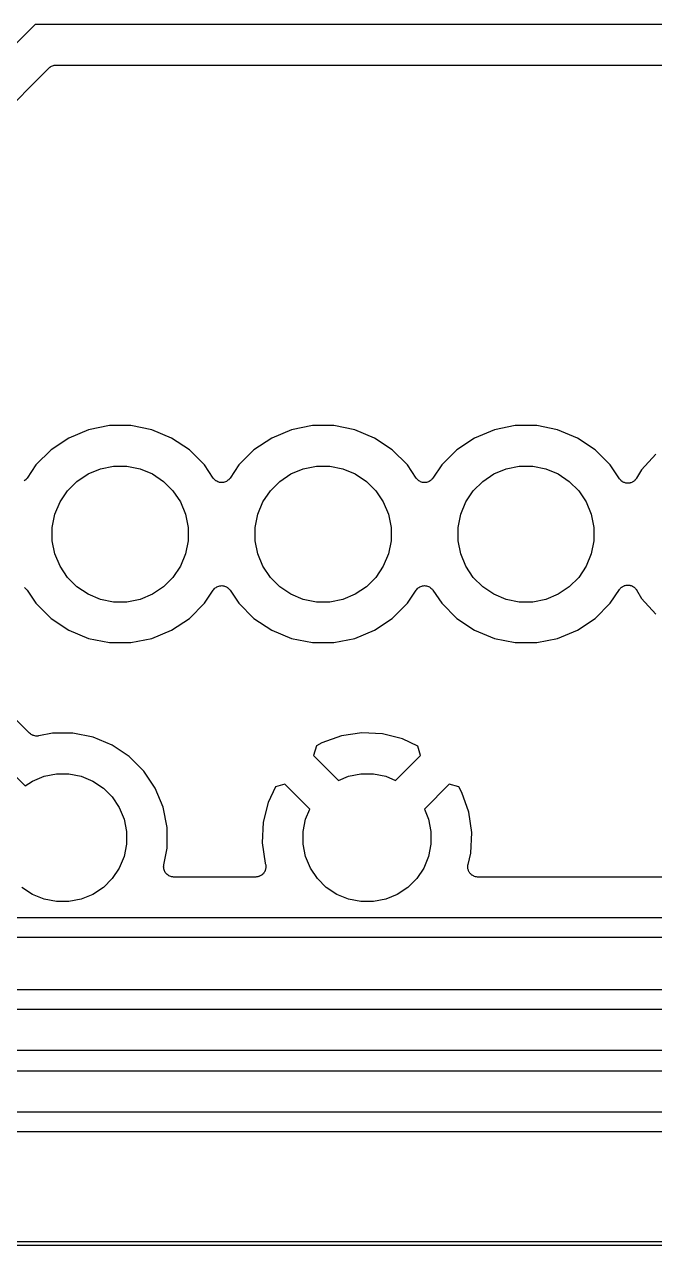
# Model space of a CAD drawing. Extents: x 19 to 115, y -142 to -17.
# Drawn here: x 69.37 to 77.26, y -142.26 to -126.98 of the extents above; entities that cross this region are included whole.
import ezdxf

# ---------------------------------------------------------------- set-up
doc = ezdxf.new("R2010")
doc.units = 0
doc.layers.add('BLACK', color=7, linetype='CONTINUOUS')

msp = doc.modelspace()

# ---------------------------------------------------------------- linework, layer by layer
at = {"layer": 'BLACK', "linetype": 'CONTINUOUS'}
for p, q in [((69.5068, -126.98), (63.6336, -132.853)), ((84.3539, -126.98), (69.5068, -126.98)), ((65.42, -131.785), (69.68, -127.525)), ((69.68, -127.525), (69.6803, -127.525)), ((69.6803, -127.525), (69.6813, -127.524)), ((69.6803, -127.525), (69.6803, -127.525)), ((69.6803, -127.525), (69.6803, -127.525)), ((69.6813, -127.524), (69.6904, -127.517)), ((69.6904, -127.517), (69.6995, -127.509)), ((69.6995, -127.509), (69.7001, -127.509)), ((69.7001, -127.509), (69.7006, -127.508)), ((69.7006, -127.508), (69.7111, -127.503)), ((69.7111, -127.503), (69.7214, -127.498)), ((69.7214, -127.498), (69.722, -127.497)), ((69.722, -127.497), (69.7226, -127.497)), ((69.7226, -127.497), (69.7339, -127.494)), ((69.7339, -127.494), (69.7451, -127.49)), ((69.7451, -127.49), (69.7458, -127.49)), ((69.7458, -127.49), (69.7464, -127.49)), ((69.7464, -127.49), (69.7581, -127.489)), ((69.7581, -127.489), (69.7698, -127.488)), ((69.7698, -127.488), (84.3227, -127.488)), ((70.1739, -132.054), (69.9267, -132.157)), ((70.4363, -132.002), (70.1739, -132.054)), ((70.7037, -132.002), (70.4363, -132.002)), ((70.9661, -132.054), (70.7037, -132.002)), ((71.2133, -132.157), (70.9661, -132.054)), ((72.7139, -132.054), (72.4667, -132.157)), ((72.9762, -132.002), (72.7139, -132.054)), ((73.2437, -132.002), (72.9762, -132.002)), ((73.5061, -132.054), (73.2437, -132.002)), ((73.7533, -132.157), (73.5061, -132.054)), ((75.2539, -132.054), (75.0067, -132.157)), ((75.5162, -132.002), (75.2539, -132.054)), ((75.7837, -132.002), (75.5162, -132.002)), ((76.0461, -132.054), (75.7837, -132.002)), ((76.2933, -132.157), (76.0461, -132.054)), ((69.9267, -132.157), (69.7043, -132.305)), ((71.4357, -132.305), (71.2133, -132.157)), ((72.4667, -132.157), (72.2443, -132.305)), ((73.9757, -132.305), (73.7533, -132.157)), ((75.0067, -132.157), (74.7843, -132.305)), ((76.5157, -132.305), (76.2933, -132.157)), ((69.7043, -132.305), (69.5152, -132.494)), ((71.6248, -132.494), (71.4357, -132.305)), ((72.2443, -132.305), (72.0552, -132.494)), ((74.1648, -132.494), (73.9757, -132.305)), ((74.7843, -132.305), (74.5952, -132.494)), ((76.7048, -132.494), (76.5157, -132.305)), ((77.2757, -132.357), (77.0975, -132.554)), ((69.5152, -132.494), (69.4056, -132.658)), ((70.3221, -132.543), (70.4863, -132.51)), ((70.4863, -132.51), (70.6537, -132.51)), ((70.6537, -132.51), (70.8179, -132.543)), ((71.7344, -132.658), (71.6248, -132.494)), ((72.0552, -132.494), (71.9456, -132.658)), ((72.8621, -132.543), (73.0263, -132.51)), ((73.0263, -132.51), (73.1937, -132.51)), ((73.1937, -132.51), (73.3579, -132.543)), ((74.2744, -132.658), (74.1648, -132.494)), ((74.5952, -132.494), (74.4856, -132.658)), ((75.4021, -132.543), (75.5663, -132.51)), ((75.5663, -132.51), (75.7337, -132.51)), ((75.7337, -132.51), (75.8979, -132.543)), ((76.8196, -132.666), (76.7048, -132.494)), ((69.3967, -132.669), (69.3891, -132.678)), ((69.4046, -132.66), (69.3967, -132.669)), ((69.405, -132.659), (69.4046, -132.66)), ((69.4056, -132.658), (69.405, -132.659)), ((69.405, -132.659), (69.405, -132.659)), ((69.405, -132.659), (69.405, -132.659)), ((70.0282, -132.7), (70.1674, -132.607)), ((70.1674, -132.607), (70.3221, -132.543)), ((70.8179, -132.543), (70.9726, -132.607)), ((70.9726, -132.607), (71.1118, -132.7)), ((71.742, -132.668), (71.7344, -132.658)), ((71.7497, -132.677), (71.742, -132.668)), ((71.9367, -132.669), (71.9291, -132.678)), ((71.9446, -132.66), (71.9367, -132.669)), ((71.945, -132.659), (71.9446, -132.66)), ((71.9456, -132.658), (71.945, -132.659)), ((71.945, -132.659), (71.945, -132.659)), ((71.945, -132.659), (71.945, -132.659)), ((72.5682, -132.7), (72.7074, -132.607)), ((72.7074, -132.607), (72.8621, -132.543)), ((73.3579, -132.543), (73.5126, -132.607)), ((73.5126, -132.607), (73.6518, -132.7)), ((74.282, -132.668), (74.2744, -132.658)), ((74.2896, -132.677), (74.282, -132.668)), ((74.4767, -132.669), (74.4691, -132.678)), ((74.4846, -132.66), (74.4767, -132.669)), ((74.485, -132.659), (74.4846, -132.66)), ((74.4856, -132.658), (74.485, -132.659)), ((74.485, -132.659), (74.485, -132.659)), ((74.485, -132.659), (74.485, -132.659)), ((75.1082, -132.7), (75.2474, -132.607)), ((75.2474, -132.607), (75.4021, -132.543)), ((75.8979, -132.543), (76.0526, -132.607)), ((76.0526, -132.607), (76.1918, -132.7)), ((76.8215, -132.668), (76.8196, -132.666)), ((76.823, -132.671), (76.8215, -132.668)), ((76.8293, -132.678), (76.823, -132.671)), ((77.0302, -132.667), (77.0241, -132.674)), ((77.0316, -132.664), (77.0302, -132.667)), ((77.0334, -132.662), (77.0316, -132.664)), ((77.0343, -132.661), (77.0334, -132.662)), ((77.0975, -132.554), (77.0343, -132.661)), ((69.3792, -132.686), (69.3698, -132.694)), ((69.3886, -132.679), (69.3792, -132.686)), ((69.3888, -132.678), (69.3886, -132.679)), ((69.3891, -132.678), (69.3888, -132.678)), ((69.8167, -132.957), (69.9098, -132.818)), ((69.9098, -132.818), (70.0282, -132.7)), ((71.1118, -132.7), (71.2302, -132.818)), ((71.2302, -132.818), (71.3233, -132.957)), ((71.7499, -132.677), (71.7497, -132.677)), ((71.7501, -132.677), (71.7499, -132.677)), ((71.7594, -132.685), (71.7501, -132.677)), ((71.7687, -132.693), (71.7594, -132.685)), ((71.769, -132.693), (71.7687, -132.693)), ((71.7693, -132.693), (71.769, -132.693)), ((71.7799, -132.699), (71.7693, -132.693)), ((71.7905, -132.705), (71.7799, -132.699)), ((71.7908, -132.705), (71.7905, -132.705)), ((71.7911, -132.705), (71.7908, -132.705)), ((71.8027, -132.709), (71.7911, -132.705)), ((71.8141, -132.712), (71.8027, -132.709)), ((71.8145, -132.712), (71.8141, -132.712)), ((71.8148, -132.712), (71.8145, -132.712)), ((71.8268, -132.713), (71.8148, -132.712)), ((71.8388, -132.715), (71.8268, -132.713)), ((71.8391, -132.715), (71.8388, -132.715)), ((71.8394, -132.715), (71.8391, -132.715)), ((71.8514, -132.714), (71.8394, -132.715)), ((71.8635, -132.713), (71.8514, -132.714)), ((71.8638, -132.712), (71.8635, -132.713)), ((71.8641, -132.712), (71.8638, -132.712)), ((71.8757, -132.709), (71.8641, -132.712)), ((71.8873, -132.706), (71.8757, -132.709)), ((71.8876, -132.705), (71.8873, -132.706)), ((71.8879, -132.705), (71.8876, -132.705)), ((71.8986, -132.7), (71.8879, -132.705)), ((71.9093, -132.694), (71.8986, -132.7)), ((71.9095, -132.694), (71.9093, -132.694)), ((71.9098, -132.694), (71.9095, -132.694)), ((71.9192, -132.686), (71.9098, -132.694)), ((71.9286, -132.679), (71.9192, -132.686)), ((71.9288, -132.678), (71.9286, -132.679)), ((71.9291, -132.678), (71.9288, -132.678)), ((72.3567, -132.957), (72.4498, -132.818)), ((72.4498, -132.818), (72.5682, -132.7)), ((73.6518, -132.7), (73.7702, -132.818)), ((73.7702, -132.818), (73.8633, -132.957)), ((74.2899, -132.677), (74.2896, -132.677)), ((74.2901, -132.677), (74.2899, -132.677)), ((74.2994, -132.685), (74.2901, -132.677)), ((74.3087, -132.693), (74.2994, -132.685)), ((74.309, -132.693), (74.3087, -132.693)), ((74.3093, -132.693), (74.309, -132.693)), ((74.3199, -132.699), (74.3093, -132.693)), ((74.3305, -132.705), (74.3199, -132.699)), ((74.3308, -132.705), (74.3305, -132.705)), ((74.3311, -132.705), (74.3308, -132.705)), ((74.3427, -132.709), (74.3311, -132.705)), ((74.3541, -132.712), (74.3427, -132.709)), ((74.3545, -132.712), (74.3541, -132.712)), ((74.3548, -132.712), (74.3545, -132.712)), ((74.3668, -132.713), (74.3548, -132.712)), ((74.3788, -132.715), (74.3668, -132.713)), ((74.3791, -132.715), (74.3788, -132.715)), ((74.3794, -132.715), (74.3791, -132.715)), ((74.3914, -132.714), (74.3794, -132.715)), ((74.4035, -132.713), (74.3914, -132.714)), ((74.4038, -132.712), (74.4035, -132.713)), ((74.4041, -132.712), (74.4038, -132.712)), ((74.4157, -132.709), (74.4041, -132.712)), ((74.4273, -132.706), (74.4157, -132.709)), ((74.4276, -132.705), (74.4273, -132.706)), ((74.4279, -132.705), (74.4276, -132.705)), ((74.4386, -132.7), (74.4279, -132.705)), ((74.4493, -132.694), (74.4386, -132.7)), ((74.4495, -132.694), (74.4493, -132.694)), ((74.4498, -132.694), (74.4495, -132.694)), ((74.4592, -132.686), (74.4498, -132.694)), ((74.4686, -132.679), (74.4592, -132.686)), ((74.4688, -132.678), (74.4686, -132.679)), ((74.4691, -132.678), (74.4688, -132.678)), ((74.8967, -132.957), (74.9898, -132.818)), ((74.9898, -132.818), (75.1082, -132.7)), ((76.1918, -132.7), (76.3102, -132.818)), ((76.3102, -132.818), (76.4033, -132.957)), ((76.8353, -132.685), (76.8293, -132.678)), ((76.8376, -132.687), (76.8353, -132.685)), ((76.8396, -132.689), (76.8376, -132.687)), ((76.8472, -132.695), (76.8396, -132.689)), ((76.8545, -132.701), (76.8472, -132.695)), ((76.8571, -132.702), (76.8545, -132.701)), ((76.8594, -132.704), (76.8571, -132.702)), ((76.868, -132.708), (76.8594, -132.704)), ((76.8763, -132.713), (76.868, -132.708)), ((76.8791, -132.714), (76.8763, -132.713)), ((76.8818, -132.715), (76.8791, -132.714)), ((76.8909, -132.717), (76.8818, -132.715)), ((76.9, -132.72), (76.8909, -132.717)), ((76.9029, -132.72), (76.9, -132.72)), ((76.9058, -132.721), (76.9029, -132.72)), ((76.9152, -132.722), (76.9058, -132.721)), ((76.9246, -132.723), (76.9152, -132.722)), ((76.9276, -132.722), (76.9246, -132.723)), ((76.9306, -132.722), (76.9276, -132.722)), ((76.9399, -132.721), (76.9306, -132.722)), ((76.9493, -132.72), (76.9399, -132.721)), ((76.9522, -132.719), (76.9493, -132.72)), ((76.9551, -132.719), (76.9522, -132.719)), ((76.964, -132.716), (76.9551, -132.719)), ((76.9731, -132.713), (76.964, -132.716)), ((76.9757, -132.712), (76.9731, -132.713)), ((76.9785, -132.711), (76.9757, -132.712)), ((76.9866, -132.706), (76.9785, -132.711)), ((76.995, -132.702), (76.9866, -132.706)), ((76.9973, -132.7), (76.995, -132.702)), ((76.9999, -132.698), (76.9973, -132.7)), ((77.0069, -132.692), (76.9999, -132.698)), ((77.0143, -132.686), (77.0069, -132.692)), ((77.0162, -132.684), (77.0143, -132.686)), ((77.0184, -132.682), (77.0162, -132.684)), ((77.0241, -132.674), (77.0184, -132.682)), ((69.7527, -133.112), (69.8167, -132.957)), ((71.3233, -132.957), (71.3873, -133.112)), ((72.2927, -133.112), (72.3567, -132.957)), ((73.8633, -132.957), (73.9273, -133.112)), ((74.8327, -133.112), (74.8967, -132.957)), ((76.4033, -132.957), (76.4673, -133.112)), ((69.72, -133.276), (69.7527, -133.112)), ((71.3873, -133.112), (71.42, -133.276)), ((72.26, -133.276), (72.2927, -133.112)), ((73.9273, -133.112), (73.96, -133.276)), ((74.8, -133.276), (74.8327, -133.112)), ((76.4673, -133.112), (76.5, -133.276)), ((69.72, -133.444), (69.72, -133.276)), ((71.42, -133.276), (71.42, -133.444)), ((72.26, -133.444), (72.26, -133.276)), ((73.96, -133.276), (73.96, -133.444)), ((74.8, -133.444), (74.8, -133.276)), ((76.5, -133.276), (76.5, -133.444)), ((69.7527, -133.608), (69.72, -133.444)), ((71.42, -133.444), (71.3873, -133.608)), ((72.2927, -133.608), (72.26, -133.444)), ((73.96, -133.444), (73.9273, -133.608)), ((74.8327, -133.608), (74.8, -133.444)), ((76.5, -133.444), (76.4673, -133.608)), ((69.8167, -133.763), (69.7527, -133.608)), ((71.3873, -133.608), (71.3233, -133.763)), ((72.3567, -133.763), (72.2927, -133.608)), ((73.9273, -133.608), (73.8633, -133.763)), ((74.8967, -133.763), (74.8327, -133.608)), ((76.4673, -133.608), (76.4033, -133.763)), ((69.9098, -133.902), (69.8167, -133.763)), ((71.3233, -133.763), (71.2302, -133.902)), ((72.4498, -133.902), (72.3567, -133.763)), ((73.8633, -133.763), (73.7702, -133.902)), ((74.9898, -133.902), (74.8967, -133.763)), ((76.4033, -133.763), (76.3102, -133.902)), ((69.3707, -134.027), (69.371, -134.027)), ((69.371, -134.027), (69.3713, -134.027)), ((69.3713, -134.027), (69.3806, -134.035)), ((69.3806, -134.035), (69.3899, -134.043)), ((69.3899, -134.043), (69.3901, -134.043)), ((69.3901, -134.043), (69.3903, -134.043)), ((69.3903, -134.043), (69.3979, -134.052)), ((70.0282, -134.02), (69.9098, -133.902)), ((70.1674, -134.113), (70.0282, -134.02)), ((71.1118, -134.02), (70.9726, -134.113)), ((71.2302, -133.902), (71.1118, -134.02)), ((71.7433, -134.051), (71.7509, -134.042)), ((71.7509, -134.042), (71.7512, -134.042)), ((71.7512, -134.042), (71.7514, -134.041)), ((71.7514, -134.041), (71.7608, -134.034)), ((71.7608, -134.034), (71.7702, -134.026)), ((71.7702, -134.026), (71.7705, -134.026)), ((71.7705, -134.026), (71.7707, -134.026)), ((71.7707, -134.026), (71.7814, -134.02)), ((71.7814, -134.02), (71.7921, -134.015)), ((71.7921, -134.015), (71.7924, -134.015)), ((71.7924, -134.015), (71.7927, -134.014)), ((71.7927, -134.014), (71.8042, -134.011)), ((71.8042, -134.011), (71.8159, -134.008)), ((71.8159, -134.008), (71.8162, -134.008)), ((71.8162, -134.008), (71.8165, -134.007)), ((71.8165, -134.007), (71.8285, -134.006)), ((71.8285, -134.006), (71.8406, -134.005)), ((71.8406, -134.005), (71.8409, -134.005)), ((71.8409, -134.005), (71.8412, -134.005)), ((71.8412, -134.005), (71.8531, -134.007)), ((71.8531, -134.007), (71.8652, -134.008)), ((71.8652, -134.008), (71.8655, -134.008)), ((71.8655, -134.008), (71.8659, -134.008)), ((71.8659, -134.008), (71.8772, -134.011)), ((71.8772, -134.011), (71.8889, -134.015)), ((71.8889, -134.015), (71.8892, -134.015)), ((71.8892, -134.015), (71.8895, -134.015)), ((71.8895, -134.015), (71.9, -134.021)), ((71.9, -134.021), (71.9107, -134.027)), ((71.9107, -134.027), (71.911, -134.027)), ((71.911, -134.027), (71.9113, -134.027)), ((71.9113, -134.027), (71.9206, -134.035)), ((71.9206, -134.035), (71.9299, -134.043)), ((71.9299, -134.043), (71.9301, -134.043)), ((71.9301, -134.043), (71.9303, -134.043)), ((71.9303, -134.043), (71.9379, -134.052)), ((72.5682, -134.02), (72.4498, -133.902)), ((72.7074, -134.113), (72.5682, -134.02)), ((73.6518, -134.02), (73.5126, -134.113)), ((73.7702, -133.902), (73.6518, -134.02)), ((74.2833, -134.051), (74.2909, -134.042)), ((74.2909, -134.042), (74.2912, -134.042)), ((74.2912, -134.042), (74.2914, -134.041)), ((74.2914, -134.041), (74.3008, -134.034)), ((74.3008, -134.034), (74.3102, -134.026)), ((74.3102, -134.026), (74.3105, -134.026)), ((74.3105, -134.026), (74.3107, -134.026)), ((74.3107, -134.026), (74.3214, -134.02)), ((74.3214, -134.02), (74.3321, -134.015)), ((74.3321, -134.015), (74.3324, -134.015)), ((74.3324, -134.015), (74.3327, -134.014)), ((74.3327, -134.014), (74.3442, -134.011)), ((74.3442, -134.011), (74.3559, -134.008)), ((74.3559, -134.008), (74.3562, -134.008)), ((74.3562, -134.008), (74.3565, -134.007)), ((74.3565, -134.007), (74.3685, -134.006)), ((74.3685, -134.006), (74.3806, -134.005)), ((74.3806, -134.005), (74.3809, -134.005)), ((74.3809, -134.005), (74.3812, -134.005)), ((74.3812, -134.005), (74.3931, -134.007)), ((74.3931, -134.007), (74.4052, -134.008)), ((74.4052, -134.008), (74.4055, -134.008)), ((74.4055, -134.008), (74.4059, -134.008)), ((74.4059, -134.008), (74.4172, -134.011)), ((74.4172, -134.011), (74.4289, -134.015)), ((74.4289, -134.015), (74.4292, -134.015)), ((74.4292, -134.015), (74.4295, -134.015)), ((74.4295, -134.015), (74.44, -134.021)), ((74.44, -134.021), (74.4507, -134.027)), ((74.4507, -134.027), (74.451, -134.027)), ((74.451, -134.027), (74.4513, -134.027)), ((74.4513, -134.027), (74.4606, -134.035)), ((74.4606, -134.035), (74.4699, -134.043)), ((74.4699, -134.043), (74.4701, -134.043)), ((74.4701, -134.043), (74.4703, -134.043)), ((74.4703, -134.043), (74.4779, -134.052)), ((75.1082, -134.02), (74.9898, -133.902)), ((75.2474, -134.113), (75.1082, -134.02)), ((76.1918, -134.02), (76.0526, -134.113)), ((76.3102, -133.902), (76.1918, -134.02)), ((76.8225, -134.05), (76.8241, -134.048)), ((76.8241, -134.048), (76.8305, -134.041)), ((76.8305, -134.041), (76.8366, -134.033)), ((76.8366, -134.033), (76.8389, -134.032)), ((76.8389, -134.032), (76.8409, -134.029)), ((76.8409, -134.029), (76.8485, -134.024)), ((76.8485, -134.024), (76.8559, -134.018)), ((76.8559, -134.018), (76.8586, -134.017)), ((76.8586, -134.017), (76.861, -134.015)), ((76.861, -134.015), (76.8695, -134.011)), ((76.8695, -134.011), (76.8779, -134.007)), ((76.8779, -134.007), (76.8808, -134.006)), ((76.8808, -134.006), (76.8835, -134.005)), ((76.8835, -134.005), (76.8927, -134.002)), ((76.8927, -134.002), (76.9017, -134)), ((76.9017, -134), (76.9047, -133.999)), ((76.9047, -133.999), (76.9076, -133.999)), ((76.9076, -133.999), (76.917, -133.998)), ((76.917, -133.998), (76.9264, -133.997)), ((76.9264, -133.997), (76.9294, -133.998)), ((76.9294, -133.998), (76.9323, -133.998)), ((76.9323, -133.998), (76.9417, -133.999)), ((76.9417, -133.999), (76.9511, -134)), ((76.9511, -134), (76.9539, -134.001)), ((76.9539, -134.001), (76.9568, -134.001)), ((76.9568, -134.001), (76.9657, -134.005)), ((76.9657, -134.005), (76.9747, -134.008)), ((76.9747, -134.008), (76.9773, -134.009)), ((76.9773, -134.009), (76.9801, -134.01)), ((76.9801, -134.01), (76.9882, -134.015)), ((76.9882, -134.015), (76.9965, -134.019)), ((76.9965, -134.019), (76.9988, -134.021)), ((76.9988, -134.021), (77.0013, -134.023)), ((77.0013, -134.023), (77.0083, -134.029)), ((77.0083, -134.029), (77.0155, -134.035)), ((77.0155, -134.035), (77.0174, -134.038)), ((77.0174, -134.038), (77.0196, -134.04)), ((77.0196, -134.04), (77.0252, -134.047)), ((77.0252, -134.047), (77.0312, -134.054)), ((69.3979, -134.052), (69.4056, -134.062)), ((69.4056, -134.062), (69.5152, -134.226)), ((70.3221, -134.177), (70.1674, -134.113)), ((70.4863, -134.21), (70.3221, -134.177)), ((70.8179, -134.177), (70.6537, -134.21)), ((70.9726, -134.113), (70.8179, -134.177)), ((71.6248, -134.226), (71.7344, -134.062)), ((71.7344, -134.062), (71.735, -134.061)), ((71.735, -134.061), (71.7354, -134.06)), ((71.735, -134.061), (71.735, -134.061)), ((71.735, -134.061), (71.735, -134.061)), ((71.7354, -134.06), (71.7433, -134.051)), ((71.9379, -134.052), (71.9456, -134.062)), ((71.9456, -134.062), (72.0552, -134.226)), ((72.8621, -134.177), (72.7074, -134.113)), ((73.0263, -134.21), (72.8621, -134.177)), ((73.3579, -134.177), (73.1937, -134.21)), ((73.5126, -134.113), (73.3579, -134.177)), ((74.1648, -134.226), (74.2744, -134.062)), ((74.2744, -134.062), (74.275, -134.061)), ((74.275, -134.061), (74.2754, -134.06)), ((74.275, -134.061), (74.275, -134.061)), ((74.275, -134.061), (74.275, -134.061)), ((74.2754, -134.06), (74.2833, -134.051)), ((74.4779, -134.052), (74.4856, -134.062)), ((74.4856, -134.062), (74.5952, -134.226)), ((75.4021, -134.177), (75.2474, -134.113)), ((75.5663, -134.21), (75.4021, -134.177)), ((75.8979, -134.177), (75.7337, -134.21)), ((76.0526, -134.113), (75.8979, -134.177)), ((76.7048, -134.226), (76.8196, -134.054)), ((76.8196, -134.054), (76.8206, -134.052)), ((76.8206, -134.052), (76.8225, -134.05)), ((77.0312, -134.054), (77.0325, -134.057)), ((77.0325, -134.057), (77.0343, -134.059)), ((77.0343, -134.059), (77.0975, -134.166)), ((77.0975, -134.166), (77.2757, -134.363)), ((69.5152, -134.226), (69.7043, -134.415)), ((70.6537, -134.21), (70.4863, -134.21)), ((71.4357, -134.415), (71.6248, -134.226)), ((72.0552, -134.226), (72.2443, -134.415)), ((73.1937, -134.21), (73.0263, -134.21)), ((73.9757, -134.415), (74.1648, -134.226)), ((74.5952, -134.226), (74.7843, -134.415)), ((75.7337, -134.21), (75.5663, -134.21)), ((76.5157, -134.415), (76.7048, -134.226)), ((69.7043, -134.415), (69.9267, -134.563)), ((71.2133, -134.563), (71.4357, -134.415)), ((72.2443, -134.415), (72.4667, -134.563)), ((73.7533, -134.563), (73.9757, -134.415)), ((74.7843, -134.415), (75.0067, -134.563)), ((76.2933, -134.563), (76.5157, -134.415)), ((69.9267, -134.563), (70.1739, -134.666)), ((70.9661, -134.666), (71.2133, -134.563)), ((72.4667, -134.563), (72.7139, -134.666)), ((73.5061, -134.666), (73.7533, -134.563)), ((75.0067, -134.563), (75.2539, -134.666)), ((76.0461, -134.666), (76.2933, -134.563)), ((70.1739, -134.666), (70.4363, -134.718)), ((70.4363, -134.718), (70.7037, -134.718)), ((70.7037, -134.718), (70.9661, -134.666)), ((72.7139, -134.666), (72.9762, -134.718)), ((72.9762, -134.718), (73.2437, -134.718)), ((73.2437, -134.718), (73.5061, -134.666)), ((75.2539, -134.666), (75.5162, -134.718)), ((75.5162, -134.718), (75.7837, -134.718)), ((75.7837, -134.718), (76.0461, -134.666)), ((69.4363, -135.851), (68.7002, -135.115)), ((68.155, -135.288), (69.3792, -136.512)), ((69.4454, -135.859), (69.4363, -135.851)), ((69.4545, -135.866), (69.4454, -135.859)), ((69.455, -135.866), (69.4545, -135.866)), ((69.4555, -135.867), (69.455, -135.866)), ((69.4658, -135.872), (69.4555, -135.867)), ((69.4762, -135.878), (69.4658, -135.872)), ((69.4768, -135.878), (69.4762, -135.878)), ((69.4773, -135.879), (69.4768, -135.878)), ((69.4886, -135.882), (69.4773, -135.879)), ((69.4998, -135.886), (69.4886, -135.882)), ((69.7212, -135.852), (69.5509, -135.886)), ((69.9788, -135.852), (69.7212, -135.852)), ((70.2315, -135.902), (69.9788, -135.852)), ((73.5957, -135.847), (73.3409, -135.885)), ((73.8531, -135.86), (73.5957, -135.847)), ((74.103, -135.923), (73.8531, -135.86)), ((69.5004, -135.886), (69.4998, -135.886)), ((69.501, -135.886), (69.5004, -135.886)), ((69.5127, -135.887), (69.501, -135.886)), ((69.5245, -135.888), (69.5127, -135.887)), ((69.5251, -135.888), (69.5245, -135.888)), ((69.5257, -135.888), (69.5251, -135.888)), ((69.5374, -135.887), (69.5257, -135.888)), ((69.5491, -135.886), (69.5374, -135.887)), ((69.5503, -135.886), (69.5491, -135.886)), ((69.5504, -135.886), (69.5503, -135.886)), ((69.5503, -135.886), (69.5503, -135.886)), ((69.5509, -135.886), (69.5504, -135.886)), ((70.4696, -136.001), (70.2315, -135.902)), ((70.6838, -136.144), (70.4696, -136.001)), ((73.0253, -136.01), (72.99, -136.131)), ((73.0953, -135.973), (73.0253, -136.01)), ((73.3409, -135.885), (73.0953, -135.973)), ((74.2957, -136.014), (74.103, -135.923)), ((74.33, -136.131), (74.2957, -136.014)), ((70.7968, -136.257), (70.6838, -136.144)), ((72.99, -136.131), (73.3017, -136.442)), ((74.0183, -136.442), (74.33, -136.131)), ((70.7969, -136.257), (70.7968, -136.257)), ((70.866, -136.326), (70.7969, -136.257)), ((71.0091, -136.54), (70.866, -136.326)), ((69.3792, -136.512), (69.4711, -136.451)), ((69.4711, -136.451), (69.6166, -136.391)), ((69.6166, -136.391), (69.7712, -136.36)), ((69.7712, -136.36), (69.9288, -136.36)), ((69.9288, -136.36), (70.0834, -136.391)), ((70.0834, -136.391), (70.2289, -136.451)), ((70.2289, -136.451), (70.36, -136.539)), ((72.6308, -136.49), (72.5138, -136.524)), ((72.9425, -136.802), (72.6308, -136.49)), ((73.3017, -136.442), (73.4266, -136.391)), ((73.4266, -136.391), (73.5812, -136.36)), ((73.5812, -136.36), (73.7388, -136.36)), ((73.7388, -136.36), (73.8934, -136.391)), ((73.8934, -136.391), (74.0183, -136.442)), ((74.6892, -136.49), (74.3775, -136.802)), ((74.8098, -136.525), (74.6892, -136.49)), ((70.36, -136.539), (70.4714, -136.65)), ((71.1077, -136.778), (71.0091, -136.54)), ((72.5138, -136.524), (72.4226, -136.717)), ((74.8472, -136.595), (74.8098, -136.525)), ((74.935, -136.841), (74.8472, -136.595)), ((70.4714, -136.65), (70.559, -136.781)), ((70.559, -136.781), (70.6193, -136.927)), ((71.158, -137.031), (71.1077, -136.778)), ((72.4226, -136.717), (72.3599, -136.967)), ((70.6193, -136.927), (70.65, -137.081)), ((72.86, -137.081), (72.8907, -136.927)), ((72.8907, -136.927), (72.9425, -136.802)), ((74.3775, -136.802), (74.4293, -136.927)), ((74.4293, -136.927), (74.46, -137.081)), ((74.9728, -137.096), (74.935, -136.841)), ((70.65, -137.081), (70.65, -137.239)), ((71.158, -137.289), (71.158, -137.031)), ((72.3599, -136.967), (72.3472, -137.224)), ((72.86, -137.239), (72.86, -137.081)), ((74.46, -137.081), (74.46, -137.239)), ((74.9601, -137.353), (74.9728, -137.096)), ((70.65, -137.239), (70.6193, -137.393)), ((72.3472, -137.224), (72.385, -137.479)), ((72.8907, -137.393), (72.86, -137.239)), ((74.46, -137.239), (74.4293, -137.393)), ((70.6193, -137.393), (70.559, -137.539)), ((71.1159, -137.5), (71.158, -137.289)), ((72.951, -137.539), (72.8907, -137.393)), ((74.4293, -137.393), (74.369, -137.539)), ((74.9247, -137.494), (74.9601, -137.353)), ((70.559, -137.539), (70.4714, -137.67)), ((71.1135, -137.524), (71.1148, -137.512)), ((71.1135, -137.525), (71.1135, -137.524)), ((71.1147, -137.537), (71.1135, -137.525)), ((71.1135, -137.525), (71.1135, -137.525)), ((71.1158, -137.549), (71.1147, -137.537)), ((71.1148, -137.512), (71.1159, -137.5)), ((71.1159, -137.549), (71.1158, -137.549)), ((71.1159, -137.55), (71.1159, -137.549)), ((71.1194, -137.561), (71.1159, -137.55)), ((71.1228, -137.573), (71.1194, -137.561)), ((72.385, -137.479), (72.3861, -137.482)), ((72.3861, -137.482), (72.3867, -137.484)), ((72.3894, -137.557), (72.3863, -137.566)), ((72.3867, -137.484), (72.3888, -137.493)), ((72.3888, -137.493), (72.3913, -137.501)), ((72.3899, -137.554), (72.3894, -137.557)), ((72.3909, -137.551), (72.3899, -137.554)), ((72.3919, -137.542), (72.3909, -137.551)), ((72.3913, -137.501), (72.3916, -137.505)), ((72.3916, -137.505), (72.3924, -137.508)), ((72.3933, -137.533), (72.3919, -137.542)), ((72.3924, -137.508), (72.3927, -137.517)), ((72.3927, -137.517), (72.3935, -137.526)), ((72.3935, -137.526), (72.3932, -137.529)), ((72.3932, -137.529), (72.3933, -137.533)), ((73.0386, -137.67), (72.951, -137.539)), ((74.369, -137.539), (74.2814, -137.67)), ((74.9209, -137.524), (74.9212, -137.521)), ((74.9218, -137.534), (74.9209, -137.524)), ((74.9211, -137.519), (74.9225, -137.509)), ((74.9212, -137.521), (74.9211, -137.519)), ((74.9222, -137.543), (74.9218, -137.534)), ((74.9229, -137.546), (74.9222, -137.543)), ((74.9225, -137.509), (74.9235, -137.499)), ((74.9232, -137.549), (74.9229, -137.546)), ((74.9259, -137.558), (74.9232, -137.549)), ((74.9235, -137.499), (74.9243, -137.497)), ((74.9243, -137.497), (74.9247, -137.494)), ((74.9282, -137.567), (74.9259, -137.558)), ((70.4714, -137.67), (70.36, -137.781)), ((71.1229, -137.573), (71.1228, -137.573)), ((71.123, -137.573), (71.1229, -137.573)), ((71.1287, -137.584), (71.123, -137.573)), ((71.1342, -137.595), (71.1287, -137.584)), ((71.1345, -137.595), (71.1342, -137.595)), ((71.1347, -137.595), (71.1345, -137.595)), ((71.1422, -137.604), (71.1347, -137.595)), ((71.1498, -137.614), (71.1422, -137.604)), ((71.1501, -137.614), (71.1498, -137.614)), ((71.1503, -137.614), (71.1501, -137.614)), ((71.1596, -137.622), (71.1503, -137.614)), ((71.1688, -137.63), (71.1596, -137.622)), ((71.1691, -137.63), (71.1688, -137.63)), ((71.1694, -137.63), (71.1691, -137.63)), ((71.18, -137.636), (71.1694, -137.63)), ((71.1905, -137.642), (71.18, -137.636)), ((71.1909, -137.642), (71.1905, -137.642)), ((71.1912, -137.642), (71.1909, -137.642)), ((71.2026, -137.646), (71.1912, -137.642)), ((71.2141, -137.649), (71.2026, -137.646)), ((71.2145, -137.649), (71.2141, -137.649)), ((71.2149, -137.649), (71.2145, -137.649)), ((71.2268, -137.651), (71.2149, -137.649)), ((71.2387, -137.652), (71.2268, -137.651)), ((71.2395, -137.652), (71.2387, -137.652)), ((71.2405, -137.652), (71.2395, -137.652)), ((71.2395, -137.652), (71.2395, -137.652)), ((71.2395, -137.652), (71.2395, -137.652)), ((72.2665, -137.652), (71.2405, -137.652)), ((72.2754, -137.651), (72.2665, -137.652)), ((72.2844, -137.651), (72.2754, -137.651)), ((72.2877, -137.65), (72.2844, -137.651)), ((72.2912, -137.65), (72.2877, -137.65)), ((72.2998, -137.647), (72.2912, -137.65)), ((72.3085, -137.645), (72.2998, -137.647)), ((72.3116, -137.643), (72.3085, -137.645)), ((72.3149, -137.642), (72.3116, -137.643)), ((72.3228, -137.638), (72.3149, -137.642)), ((72.3309, -137.634), (72.3228, -137.638)), ((72.3337, -137.632), (72.3309, -137.634)), ((72.3368, -137.631), (72.3337, -137.632)), ((72.3438, -137.625), (72.3368, -137.631)), ((72.351, -137.62), (72.3438, -137.625)), ((72.3533, -137.617), (72.351, -137.62)), ((72.356, -137.615), (72.3533, -137.617)), ((72.3617, -137.608), (72.356, -137.615)), ((72.3678, -137.602), (72.3617, -137.608)), ((72.3696, -137.599), (72.3678, -137.602)), ((72.3718, -137.596), (72.3696, -137.599)), ((72.3761, -137.588), (72.3718, -137.596)), ((72.3808, -137.581), (72.3761, -137.588)), ((72.382, -137.577), (72.3808, -137.581)), ((72.3836, -137.574), (72.382, -137.577)), ((72.3863, -137.566), (72.3836, -137.574)), ((73.15, -137.781), (73.0386, -137.67)), ((74.2814, -137.67), (74.17, -137.781)), ((74.9294, -137.57), (74.9282, -137.567)), ((74.9301, -137.573), (74.9294, -137.57)), ((74.9346, -137.581), (74.9301, -137.573)), ((74.9387, -137.59), (74.9346, -137.581)), ((74.9404, -137.592), (74.9387, -137.59)), ((74.9416, -137.595), (74.9404, -137.592)), ((74.9477, -137.602), (74.9416, -137.595)), ((74.9534, -137.61), (74.9477, -137.602)), ((74.9554, -137.612), (74.9534, -137.61)), ((74.9572, -137.614), (74.9554, -137.612)), ((74.9646, -137.62), (74.9572, -137.614)), ((74.9717, -137.627), (74.9646, -137.62)), ((74.974, -137.628), (74.9717, -137.627)), ((74.9762, -137.63), (74.974, -137.628)), ((74.9846, -137.634), (74.9762, -137.63)), ((74.9929, -137.639), (74.9846, -137.634)), ((74.9955, -137.64), (74.9929, -137.639)), ((74.9979, -137.642), (74.9955, -137.64)), ((75.0071, -137.645), (74.9979, -137.642)), ((75.0162, -137.648), (75.0071, -137.645)), ((75.0189, -137.648), (75.0162, -137.648)), ((75.0215, -137.649), (75.0189, -137.648)), ((75.0311, -137.65), (75.0215, -137.649)), ((75.0407, -137.652), (75.0311, -137.65)), ((75.0434, -137.652), (75.0407, -137.652)), ((75.0461, -137.652), (75.0434, -137.652)), ((75.0479, -137.652), (75.0461, -137.652)), ((79.8002, -137.652), (75.0479, -137.652)), ((69.4711, -137.869), (69.34, -137.781)), ((69.6166, -137.929), (69.4711, -137.869)), ((70.2289, -137.869), (70.0834, -137.929)), ((70.36, -137.781), (70.2289, -137.869)), ((73.2811, -137.869), (73.15, -137.781)), ((73.4266, -137.929), (73.2811, -137.869)), ((74.0389, -137.869), (73.8934, -137.929)), ((74.17, -137.781), (74.0389, -137.869)), ((69.7712, -137.96), (69.6166, -137.929)), ((69.9288, -137.96), (69.7712, -137.96)), ((70.0834, -137.929), (69.9288, -137.96)), ((73.5812, -137.96), (73.4266, -137.929)), ((73.7388, -137.96), (73.5812, -137.96)), ((73.8934, -137.929), (73.7388, -137.96)), ((67.6912, -138.16), (80.0632, -138.16)), ((80.1089, -138.41), (67.6456, -138.41)), ((31.9218, -139.06), (81.7432, -139.06)), ((81.7889, -139.31), (31.8761, -139.31)), ((31.9073, -139.818), (81.7577, -139.818)), ((103.976, -140.083), (31.4158, -140.083)), ((31.1528, -140.591), (104.007, -140.591)), ((103.961, -140.841), (31.1071, -140.841)), ((115.399, -142.265), (19.4312, -142.265)), ((19.455, -142.215), (115.375, -142.215))]:
    msp.add_line(p, q, dxfattribs=at)

doc.saveas('drawing.dxf')
